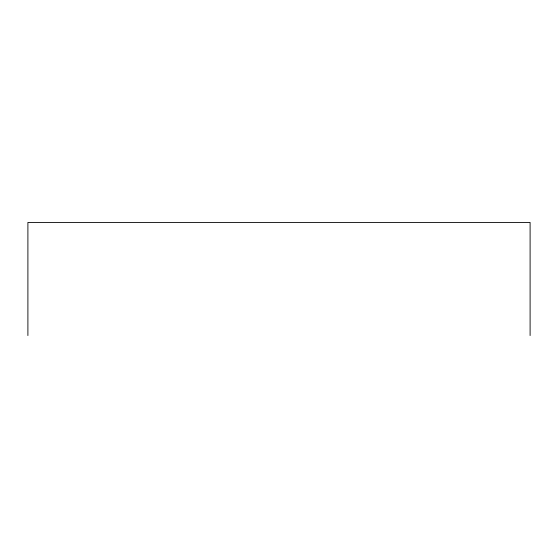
<?xml version="1.0" encoding="UTF-8"?>
<svg xmlns="http://www.w3.org/2000/svg" width="558" height="558" viewBox="0 0 558 558"><rect width="100%" height="100%" fill="white"/><g stroke="black" fill="none" stroke-linecap="round" stroke-linejoin="round"><path stroke-width="0.84" d="M530.1 335.56L530.1 222.44L27.9 222.44L27.9 335.56"/></g></svg>
